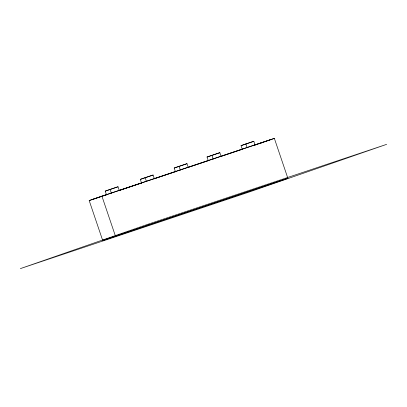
<?xml version="1.0" encoding="UTF-8"?>
<svg xmlns="http://www.w3.org/2000/svg" width="407" height="407" viewBox="0 0 407 407"><rect width="100%" height="100%" fill="white"/><g stroke="black" fill="none" stroke-linecap="round" stroke-linejoin="round"><path stroke-width="0.61" d="M106.527 194.948L105.23 191.122L110.104 189.423L118.02 186.772L119.312 190.603M118.02 186.772L105.23 191.122M141.595 183.206L140.303 179.375L145.177 177.681L153.088 175.03L154.385 178.861M153.088 175.03L140.303 179.375M175.488 171.856L174.191 168.025L179.065 166.331L186.981 163.68L188.273 167.511M182.107 165.374L186.981 163.68M208.16 160.307L207.046 157.026L219.836 152.676L221.133 156.507M219.836 152.676L207.046 157.026M242.328 149.471L241.03 145.645L245.904 143.951L253.815 141.3L255.113 145.126M253.815 141.3L241.03 145.645M102.686 240.451L287.861 178.271L102.686 240.451L89.184 200.565L101.908 196.138L274.364 138.385L287.663 177.676M92.872 199.313L270.599 139.662M260.663 143.122L274.364 138.385M174.191 168.025L181.542 165.568M89.184 200.565L106.705 194.678M119.938 190.267L141.646 182.997M154.217 178.77L175.865 171.52M187.892 167.491L208.343 160.643M220.635 156.542L242.618 149.166M254.65 145.136L261.64 142.811M245.904 143.951L247.197 147.777M211.92 155.326L213.217 159.157M179.065 166.331L180.362 170.162M145.177 177.681L146.469 181.507M110.104 189.423L111.401 193.254M101.908 196.138L115.41 236.024M147.96 224.252L20.35 268.615L248.748 192.185L386.65 144.348L147.96 224.252"/></g></svg>
